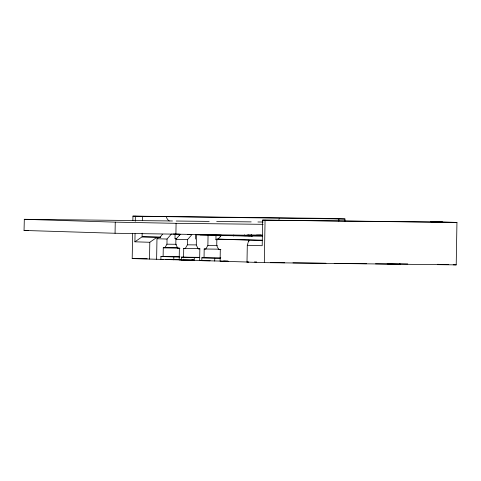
<?xml version="1.0" encoding="UTF-8"?>
<svg xmlns="http://www.w3.org/2000/svg" width="481" height="481" viewBox="0 0 481 481"><rect width="100%" height="100%" fill="white"/><g stroke="black" fill="none" stroke-linecap="round" stroke-linejoin="round"><path stroke-width="0.72" d="M262.199 235.45L115.061 233.267L24.05 230.447L24.315 219.3L172.481 220.977M115.061 233.267L115.254 222.144L24.242 219.318M181.361 259.962L132.197 258.574L132.642 233.255M132.864 220.593L132.942 216.125L324.825 218.368L344.967 218.987L344.931 221.224M162.47 234.235C160.077 237.199 160.54 238.035 156.998 237.283L149.813 242.274L134.908 241.817L135.053 233.766M135.269 221.32L135.359 216.197L132.942 216.125M142.16 233.171L142.099 236.826L134.908 241.817M142.376 220.725L142.454 216.336L344.967 218.987M149.519 259.109L149.813 242.274M156.62 259.241L156.974 238.75L159.031 237.325M179.864 256.547A4.395 3.668 -88.2 0 1 178.782 256.728L160.937 256.517L160.882 259.445L163.113 259.469M163.113 256.511L163.269 247.733L177.838 247.901M163.269 247.733L164.881 247.781L166.955 244.18L167.045 239.057L171.41 233.988M173.773 259.842L173.827 256.914L160.937 256.517M175.006 238.42L176.491 238.438L175.006 238.42L175.078 234.031L179.407 234.109L179.377 235.57M175.896 234.439L176.088 223.316L263.143 224.332M180.273 234.259L175.908 239.334L175.818 244.456L177.766 248.178L179.377 248.226L179.172 259.932L209.854 260.654M199.789 257.311A4.395 3.668 -88.2 0 1 199.242 257.353L181.397 257.149L181.349 260.077L193.987 260.221M183.562 257.87L183.73 248.358L199.916 248.581M183.73 248.358L185.341 248.406L187.422 244.811L187.506 239.688L191.877 234.614L187.524 234.481M194.24 260.468L194.288 257.539L181.397 257.149M195.466 239.051L195.545 234.656M220.791 257.804A4.395 3.668 -88.2 0 1 219.709 257.984L201.864 257.774L201.81 260.702L209.993 260.798M204.04 257.768L204.191 248.99L218.921 249.188M204.191 248.99L205.802 249.038L207.882 245.436L208.063 235.191L196.458 234.836L196.284 245.082L198.232 248.803L199.843 248.851L199.639 260.564L228.114 261.285M214.7 261.099L214.754 258.171L201.864 257.774M217.37 239.7L215.927 239.676L216.005 235.287L226.936 235.437M262.217 240.169L216.859 239.123L216.745 245.713L218.693 249.435L220.304 249.483L220.1 261.189L248.461 262.061L247 262.097L247.294 245.268L248.845 240.103L248.815 241.57M220.304 236.826L220.328 235.359M247 234.968L251.371 234.902M256.421 235.131L261.261 235.053L251.371 235.047M247 262.097L264.322 262.632L456.21 264.875L456.95 222.426L436.808 221.807L430.699 221.735L442.773 222.12L262.644 220.106L262.199 245.725L247.294 245.268M264.322 262.632L265.061 220.178L262.644 220.106M338.816 221.11L338.858 218.915M278.926 219.396L279.233 218.795M218.079 239.135L221.2 235.516L252.79 235.858L233.538 235.516M24.05 230.447L28.607 230.423M159.8 237.337L160.486 237.331M265.061 220.178L456.95 222.426M176.226 221.026L209.211 221.41M216.703 221.494L251.19 221.897M257.93 221.981L263.185 222.042M172.877 234L175.078 234.031M202.327 234.487L210.395 234.584M221.32 235.101L200.072 234.878M208.063 235.191L216.005 235.287M262.578 236.243L221.2 235.516M160.432 237.043L142.099 236.826L156.998 237.283M215.927 239.676L217.418 239.694M166.955 244.18L176.491 244.294M187.422 244.811L196.218 244.913M207.882 245.436L217.418 245.55M164.881 247.781L177.994 247.931M177.766 248.178L179.954 248.202M198.232 248.803L199.687 248.821M218.693 249.435L220.881 249.459M173.827 256.914L179.774 256.986M194.288 257.539L199.495 257.606M214.754 258.171L220.701 258.237M132.197 258.574L147.192 258.748M165.344 259.5L181.277 259.656M182.816 259.98L193.747 260.107M399.573 263.828L407.768 263.925M284.698 262.77L270.665 262.398M292.953 262.866L325.968 263.251M334.223 263.347L366.486 263.726M375.487 263.828L400.252 264.123L387.163 263.835M261.261 235.197L262.758 235.215M135.359 216.197L142.454 216.336M115.254 222.144L176.088 223.316M208.507 234.5L210.522 234.56M216.859 239.123L262.259 240.518M156.974 238.75L167.045 239.057M175.908 239.334L187.506 239.688M437.56 264.303L448.749 264.646M453.222 264.784L456.21 264.875M364.201 263.354L366.414 263.42M192.262 259.974L193.723 260.023M208.327 260.468L209.794 260.516M223.665 260.942L228.06 261.075M254.479 261.898L256.686 261.965M212.885 235.419A10.251 8.556 -88.2 0 1 213.33 234.379M248.623 234.95A10.251 8.556 -88.2 0 1 249.05 235.985M233.351 236.045A10.251 8.556 -88.2 0 1 233.79 235.005M251.298 234.806A13.179 11.003 -88.2 0 1 251.719 236.207M244.595 234.824A10.251 8.556 -88.2 0 1 245.021 235.858M192.532 259.98A7.323 6.109 -88.2 0 1 191.618 260.053M179.641 259.584A7.323 6.109 -88.2 0 1 178.728 259.656M169.246 220.965A7.323 6.109 -88.2 0 1 166.288 216.612"/></g></svg>
